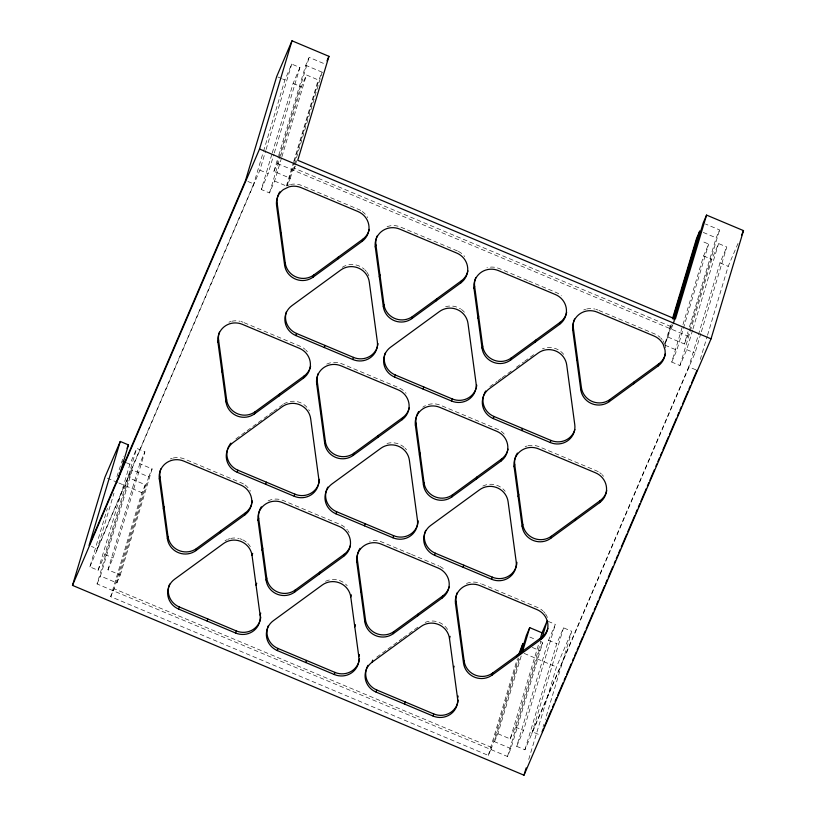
<?xml version="1.0" encoding="UTF-8"?>
<svg xmlns="http://www.w3.org/2000/svg" width="816" height="816" viewBox="0 0 816 816"><rect width="100%" height="100%" fill="white"/><g stroke="black" fill="none" stroke-linecap="round" stroke-linejoin="round"><path stroke-width="0.61" stroke-dasharray="4.08 3.06" d="M116.872 582.92L148.706 476.819L132.284 469.914L100.46 576.014L116.872 582.92L120.278 574.984L107.967 569.803L113.067 557.909L144.891 451.809L136.69 448.351L104.856 554.452L98.053 570.323L89.842 566.875L107.406 508.337M116.923 476.626L123.614 456.236M96.645 551.004L113.965 493.262M98.053 570.323L129.887 464.222L136.69 448.351M540.396 641.498L542.742 642.488L510.908 748.578L507.501 756.514L97.053 583.95L128.887 477.85L132.284 469.914M107.967 569.803L139.791 463.712L144.891 451.809M110.711 596.659L114.107 588.734L491.722 747.487L488.325 755.422L110.711 596.659L141.902 492.691L145.309 484.755L128.887 477.85M113.475 590.855L145.309 484.755M120.278 574.984L152.102 468.884L139.791 463.712M253.082 186.048L263.15 152.49M263.517 151.286L284.917 79.958L291.72 64.087L299.921 67.534L274.319 152.908M89.842 566.875L259.886 170.187L265.741 150.674M266.108 149.45L291.72 64.087M281.551 157.886L274.604 181.05L269.504 192.953L261.293 189.506L271.901 154.132M272.269 152.918L293.128 83.405L299.921 67.534M261.293 189.506L268.097 173.635L273.952 154.122M289.507 184.763L287.161 185.671L290.312 178.296L273.901 171.391L278.287 156.764M278.654 155.54L305.735 65.3L309.131 57.365L325.553 64.26M273.901 171.391L277.297 163.465L309.131 57.365M269.504 192.953L280.112 157.59M280.48 156.366L301.328 86.853L306.439 74.96L318.23 79.917L318.985 79.57L322.147 72.196L305.735 65.3M281.918 156.662L306.439 74.96M286.396 186.017L293.352 162.843M293.719 161.619L318.23 79.917M287.161 185.671L294.107 162.496M294.474 161.282L318.985 79.57M290.312 178.296L322.147 72.196M293.719 170.36L295.076 165.821M295.443 164.618L296.891 159.783M488.325 755.422L517.344 658.706M491.089 749.608L518.568 658.022M510.908 748.578L494.486 741.683L520.098 656.309M494.486 741.683L497.893 733.747L521.302 655.697M497.893 733.747L510.204 738.919L539.111 642.58M510.204 738.919L515.304 727.025L540.916 641.651M507.501 756.514L539.335 650.413L542.742 642.488M700.811 333.591L694.967 353.104L524.923 749.792L516.712 746.344L548.546 640.244L555.349 624.373L548.311 621.415M516.712 746.344L523.515 730.473L555.349 624.373M524.923 749.792L556.747 643.691L563.55 627.83L571.761 631.278L545.282 719.539M531.726 733.921L563.55 627.83M528.737 759.39L556.461 666.978L571.761 631.278M543.109 726.791L543.833 724.373M665.142 343.21L670.63 324.921M665.662 347.902L665.05 345.209L671.272 324.482M665.224 343.373L667.927 337.059L672.323 322.422M671.333 329.123L672.69 324.584M673.057 323.381L674.149 319.75M692.611 330.143L686.756 349.656L679.952 365.527L671.741 362.069L703.576 255.969L708.676 244.076L701.168 240.914M671.741 362.069L676.841 350.166L708.676 244.076M667.927 337.059L684.349 343.964L688.01 331.765M689.469 326.89L716.183 237.864L719.579 229.928L705.503 224.012M684.349 343.964L687.745 336.029L719.579 229.928M679.952 365.527L711.787 259.427L718.58 243.556L726.791 247.003L701.179 332.377M692.978 328.919L718.58 243.556M688.163 368.975L719.987 262.874L726.791 247.003M700.271 359.417L707.166 336.447M707.523 335.243L728.198 266.322L738.572 242.138M97.053 583.95L100.46 576.014M148.706 476.819L152.102 468.884M295.331 165.974L294.352 168.239L671.966 327.002L672.945 324.737M673.424 323.605L674.883 320.198M235.906 438.865L246.095 431.429M247.115 430.685L257.315 423.239M258.335 422.494L268.535 415.048M269.555 414.304L272.605 412.08M273.625 411.335L282.805 404.634M489.916 386.611L497.046 381.409M498.066 380.664L501.126 378.43M502.146 377.686L512.346 370.24M516.426 367.261L523.566 362.059M524.586 361.315L534.776 353.869M376.757 657.135L386.957 649.689M387.967 648.955L397.147 642.253M399.187 640.764L402.247 638.53M403.267 637.786L413.467 630.34M414.487 629.605L419.587 625.882M703.28 232.438L716.183 237.864M277.879 77L281.398 78.479M282.571 78.968L284.917 79.958M293.128 83.405L301.328 86.853M703.576 255.969L711.787 259.427M719.987 262.874L728.198 266.322M277.297 163.465L687.745 336.029M457.388 250.951L400.391 226.991A17.85 17.289 16.7 0 0 385.356 227.378M527.605 280.48L499.106 268.495A17.85 17.289 16.7 0 0 486.938 267.77M528.748 280.959L556.104 292.454A17.85 17.289 16.7 0 1 561.316 295.78M598.964 310.478L654.82 333.958A17.85 17.289 16.7 0 1 660.032 337.283M259.886 170.187L268.097 173.635M686.756 349.656L694.967 353.104M274.604 181.05L285.325 185.558M665.05 345.209L676.841 350.166M247.86 181.468L253.725 183.926L97.277 548.882L91.423 546.414M695.834 369.811L688.796 366.853L532.358 731.799L539.396 734.757M244.198 322.718L300.053 346.198A17.85 17.289 16.7 0 1 305.266 349.523M410.366 553.972L381.868 541.997A17.85 17.289 16.7 0 0 369.699 541.273M411.509 554.452L438.865 565.957M481.726 583.981L537.581 607.461A17.85 17.289 16.7 0 1 542.803 610.786M126.368 462.743L129.887 464.222M548.546 640.244L556.747 643.691M529.839 637.061L535.704 639.53M532.297 647.455L539.335 650.413M107.273 478.125L117.657 482.491M118.82 482.98L141.902 492.691M524.137 653.392L556.461 666.978M104.856 554.452L113.067 557.909M515.304 727.025L523.515 730.473M664.775 344.434L663.796 342.128A17.85 17.289 16.7 0 0 662.735 340.374M290.496 184.508A17.85 17.289 16.7 0 1 301.675 185.487L358.673 209.447A17.85 17.289 16.7 0 1 361.427 210.895M362.273 211.477A17.85 17.289 16.7 0 1 367.649 217.617M583.715 309.958A17.85 17.289 16.7 0 1 585.653 309.274M586.653 309.019A17.85 17.289 16.7 0 1 594.864 309.04M595.864 309.305A17.85 17.289 16.7 0 1 597.822 309.998M660.776 337.997A17.85 17.289 16.7 0 1 662.133 339.548M283.642 404.063A17.85 17.289 16.7 0 1 309.448 410.836M525.096 446.709A17.85 17.289 16.7 0 1 527.034 446.026M528.034 445.76A17.85 17.289 16.7 0 1 539.203 446.75L596.2 470.71A17.85 17.289 16.7 0 1 598.954 472.158M599.811 472.739A17.85 17.289 16.7 0 1 601.412 474.035M602.157 474.749A17.85 17.289 16.7 0 1 603.514 476.299M482.858 486.061A17.85 17.289 16.7 0 1 505.206 491.273M387.008 443.455A17.85 17.289 16.7 0 1 404.399 447.505M405.134 448.219A17.85 17.289 16.7 0 1 406.49 449.769M170.33 458.949A17.85 17.289 16.7 0 1 172.268 458.266M173.267 458A17.85 17.289 16.7 0 1 184.436 458.99L241.434 482.95A17.85 17.289 16.7 0 1 244.188 484.388M245.045 484.969A17.85 17.289 16.7 0 1 250.41 491.12M326.737 364.12A17.85 17.289 16.7 0 1 341.771 363.742L398.769 387.702A17.85 17.289 16.7 0 1 406.082 393.292M439.814 566.386A17.85 17.289 16.7 0 1 444.077 569.282M466.477 583.46A17.85 17.289 16.7 0 1 480.583 583.501M543.538 611.5A17.85 17.289 16.7 0 1 544.894 613.051M545.496 613.877A17.85 17.289 16.7 0 1 547.414 617.477M225.032 540.804A17.85 17.289 16.7 0 1 226.807 539.804M227.735 539.376A17.85 17.289 16.7 0 1 229.673 538.693M230.673 538.438A17.85 17.289 16.7 0 1 238.884 538.468M239.884 538.723A17.85 17.289 16.7 0 1 241.842 539.427M242.791 539.855A17.85 17.289 16.7 0 1 247.064 542.752M247.799 543.466A17.85 17.289 16.7 0 1 250.318 546.7M325.523 581.308A17.85 17.289 16.7 0 1 347.218 585.725M425.167 622.394A17.85 17.289 16.7 0 1 448.259 630.595M268.117 500.871A17.85 17.289 16.7 0 1 283.152 500.494L340.15 524.453A17.85 17.289 16.7 0 1 347.463 530.043M348.065 530.869A17.85 17.289 16.7 0 1 349.126 532.624M542.405 348.891A17.85 17.289 16.7 0 1 544.343 348.208M547.373 347.606A17.85 17.289 16.7 0 1 564.988 356.215M342.261 267.311A17.85 17.289 16.7 0 1 364.293 269.249M365.038 269.963A17.85 17.289 16.7 0 1 366.394 271.514M366.996 272.34A17.85 17.289 16.7 0 1 369.25 276.899M422.831 407.204A17.85 17.289 16.7 0 1 425.452 405.623M428.318 404.522A17.85 17.289 16.7 0 1 440.487 405.246L497.485 429.206A17.85 17.289 16.7 0 1 504.798 434.795M445.628 306.704A17.85 17.289 16.7 0 1 460.55 308.876M461.407 309.448A17.85 17.289 16.7 0 1 465.11 313.018M458.327 251.379A17.85 17.289 16.7 0 1 464.702 256.54M228.949 322.198A17.85 17.289 16.7 0 1 230.887 321.514M231.877 321.249A17.85 17.289 16.7 0 1 240.098 321.28M241.097 321.545A17.85 17.289 16.7 0 1 243.056 322.238M306.01 350.237A17.85 17.289 16.7 0 1 307.367 351.788"/><path stroke-width="1.22" d="M674.149 319.75L703.168 223.023L706.564 215.098L743.509 230.622L711.032 338.844L523.994 775.2L72.491 585.378L104.968 477.156L120.268 441.456L128.479 444.904L118.32 478.757M120.268 441.456L89.077 545.435L245.514 180.479L276.706 76.5L292.006 40.8L328.95 56.335L297.758 160.303L675.373 319.066L706.564 215.098M251.746 503.87A17.85 17.289 16.7 0 1 245.453 512.795L244.82 514.916L195.871 550.637A17.85 17.289 16.7 0 1 167.382 538.652L159.324 478.972L159.967 476.85A17.85 17.289 16.7 0 1 160.803 468.904M72.491 585.378L259.539 149.022L292.006 40.8M163.353 508.817L163.985 506.685M310.621 366.149A17.85 17.289 16.7 0 1 304.072 376.043L303.44 378.165L254.49 413.885A17.85 17.289 16.7 0 1 225.991 401.9L217.943 342.22L218.586 340.099A17.85 17.289 16.7 0 1 219.422 332.153M167.382 538.652L168.014 536.53L159.967 476.85M221.972 372.065L222.605 369.944M369.24 229.398A17.85 17.289 16.7 0 1 362.692 239.292L362.059 241.414L313.109 277.134A17.85 17.289 16.7 0 1 284.611 265.159L276.563 205.469L277.205 203.347A17.85 17.289 16.7 0 1 278.409 194.473M225.991 401.9L226.634 399.779L218.586 340.099M280.592 235.314L281.224 233.192M195.871 550.637L196.513 548.515L245.453 512.795M260.732 613.051L260.1 615.172A17.85 17.289 16.7 0 1 235.63 633.032L178.633 609.073L179.265 606.951A17.85 17.289 16.7 0 1 169.636 584.134M284.611 265.159L285.253 263.038L277.205 203.347M254.49 413.885L255.133 411.764L304.072 376.043M237.252 472.321A17.85 17.289 16.7 0 1 233.223 442.476L282.173 406.756A17.85 17.289 16.7 0 1 310.672 418.741L318.719 478.421A17.85 17.289 16.7 0 1 294.239 496.281L237.252 472.321L237.884 470.2A17.85 17.289 16.7 0 1 229.153 445.577M220.351 532.777L220.983 530.655M207.131 621.047L207.764 618.926M313.109 277.134L313.752 275.012L362.692 239.292M295.871 335.57A17.85 17.289 16.7 0 1 291.842 305.725L340.792 270.004A17.85 17.289 16.7 0 1 369.281 281.989L377.339 341.669A17.85 17.289 16.7 0 1 352.859 359.53L295.871 335.57L296.504 333.448A17.85 17.289 16.7 0 1 286.498 311.569M278.97 396.025L279.602 393.904M265.751 484.306L266.383 482.174M350.462 545.374A17.85 17.289 16.7 0 1 344.168 554.299L343.536 556.42L294.596 592.141A17.85 17.289 16.7 0 1 266.098 580.156L258.05 520.475L258.682 518.354A17.85 17.289 16.7 0 1 261.324 506.818M337.579 259.274L338.222 257.152M260.1 615.172L252.052 555.482L252.685 553.36M235.63 633.032L236.263 630.911A17.85 17.289 16.7 0 0 260.794 617.069M262.069 550.321L262.711 548.189M324.36 347.555L325.003 345.433M256.071 585.327L256.714 583.205M409.336 407.653A17.85 17.289 16.7 0 1 402.788 417.547L402.155 419.669L353.206 455.389A17.85 17.289 16.7 0 1 324.717 443.404L316.659 383.724L317.302 381.602A17.85 17.289 16.7 0 1 318.138 373.657M266.098 580.156L266.73 578.034L258.682 518.354M294.239 496.281L294.882 494.159A17.85 17.289 16.7 0 0 319.484 479.318M320.688 413.569L321.32 411.448M467.956 270.902A17.85 17.289 16.7 0 1 461.407 280.796L460.775 282.917L411.825 318.638A17.85 17.289 16.7 0 1 383.326 306.663L375.278 246.973L375.921 244.851A17.85 17.289 16.7 0 1 377.125 235.977M324.717 443.404L325.349 441.283L317.302 381.602M352.859 359.53L353.501 357.408A17.85 17.289 16.7 0 0 377.451 346.535M379.307 276.818L379.94 274.696M294.596 592.141L295.229 590.019L344.168 554.299M359.448 654.554L358.816 656.676A17.85 17.289 16.7 0 1 334.346 674.536L277.348 650.576L277.981 648.455A17.85 17.289 16.7 0 1 268.352 625.637M383.326 306.663L383.969 304.541L375.921 244.851M353.206 455.389L353.848 453.268L402.788 417.547M335.968 513.825A17.85 17.289 16.7 0 1 331.939 483.98L380.888 448.259A17.85 17.289 16.7 0 1 409.387 460.244L417.435 519.925A17.85 17.289 16.7 0 1 392.955 537.785L335.968 513.825L336.6 511.703A17.85 17.289 16.7 0 1 327.869 487.081M319.066 574.28L319.699 572.159M305.847 662.551L306.479 660.43M411.825 318.638L412.468 316.516L461.407 280.796M394.587 377.074A17.85 17.289 16.7 0 1 390.558 347.228L439.508 311.508A17.85 17.289 16.7 0 1 468.007 323.493L476.054 383.173A17.85 17.289 16.7 0 1 451.574 401.033L394.587 377.074L395.219 374.952A17.85 17.289 16.7 0 1 385.213 353.073M377.686 437.529L378.318 435.407M364.466 525.81L365.099 523.678M449.177 586.877A17.85 17.289 16.7 0 1 442.894 595.802L442.252 597.924L393.312 633.644A17.85 17.289 16.7 0 1 364.813 621.659L356.765 561.979L357.398 559.858A17.85 17.289 16.7 0 1 360.04 548.321M436.305 300.778L436.937 298.656M358.816 656.676L350.768 596.986L351.4 594.864M334.346 674.536L334.978 672.415A17.85 17.289 16.7 0 0 359.509 658.573M360.784 591.824L361.427 589.703M423.086 389.059L423.718 386.937M354.787 626.831L355.429 624.709M508.052 449.157A17.85 17.289 16.7 0 1 501.503 459.051L500.871 461.173L451.921 496.893A17.85 17.289 16.7 0 1 423.433 484.908L415.385 425.228L416.017 423.106A17.85 17.289 16.7 0 1 418.659 411.57M364.813 621.659L365.446 619.538L357.398 559.858M392.955 537.785L393.598 535.663A17.85 17.289 16.7 0 0 418.2 520.822M419.404 455.073L420.046 452.951M566.671 312.416A17.85 17.289 16.7 0 1 560.123 322.3L559.49 324.421L510.541 360.142A17.85 17.289 16.7 0 1 482.052 348.167L473.994 288.476L474.637 286.355A17.85 17.289 16.7 0 1 475.84 277.481M423.433 484.908L424.065 482.786L416.017 423.106M458.164 696.058L457.531 698.18A17.85 17.289 16.7 0 1 433.061 716.04L376.064 692.08A17.85 17.289 16.7 0 1 372.045 662.235L372.677 660.113M451.574 401.033L452.217 398.912A17.85 17.289 16.7 0 0 476.167 388.039M478.023 318.322L478.655 316.2M393.312 633.644L393.944 631.523L442.894 595.802M376.064 692.08L376.696 689.959A17.85 17.289 16.7 0 1 367.965 665.336M482.052 348.167L482.684 346.045L474.637 286.355M451.921 496.893L452.564 494.771L501.503 459.051M434.683 555.329A17.85 17.289 16.7 0 1 430.654 525.484L479.604 489.763A17.85 17.289 16.7 0 1 508.103 501.748L516.151 561.428A17.85 17.289 16.7 0 1 491.681 579.289L434.683 555.329L435.316 553.207A17.85 17.289 16.7 0 1 425.687 530.39M417.782 615.784L418.414 613.663M404.563 704.055L405.195 701.933M510.541 360.142L511.183 358.02L560.123 322.3M493.303 418.577A17.85 17.289 16.7 0 1 489.274 388.732L538.223 353.012A17.85 17.289 16.7 0 1 566.722 364.997L574.77 424.677A17.85 17.289 16.7 0 1 550.29 442.537L493.303 418.577L493.935 416.456A17.85 17.289 16.7 0 1 483.929 394.577M476.401 479.033L477.034 476.911M463.182 567.314L463.814 565.182M547.903 628.381A17.85 17.289 16.7 0 1 541.61 637.306L540.967 639.428L492.028 675.148A17.85 17.289 16.7 0 1 463.529 663.163L455.481 603.483L456.113 601.361A17.85 17.289 16.7 0 1 457.317 592.477M535.021 342.281L535.653 340.16M457.531 698.18L449.483 638.489L450.116 636.368M433.061 716.04L433.694 713.918A17.85 17.289 16.7 0 0 458.225 700.077M459.5 633.328L460.142 631.207M521.801 430.562L522.434 428.441M453.502 668.335L454.145 666.213M606.767 490.661A17.85 17.289 16.7 0 1 600.229 500.555L599.587 502.676L550.647 538.397A17.85 17.289 16.7 0 1 522.148 526.412L514.1 466.732L514.733 464.61A17.85 17.289 16.7 0 1 517.375 453.074M463.529 663.163L464.161 661.042L456.113 601.361M491.681 579.289L492.313 577.167A17.85 17.289 16.7 0 0 516.926 562.326M518.119 496.577L518.762 494.455M572.72 329.98A17.85 17.289 16.7 0 1 597.19 312.12L654.177 336.08A17.85 17.289 16.7 0 1 663.163 344.25L665.02 350.023A17.85 17.289 16.7 0 1 658.206 365.925L609.256 401.645A17.85 17.289 16.7 0 1 580.768 389.671L572.72 329.98L573.352 327.859A17.85 17.289 16.7 0 1 574.556 318.985M522.148 526.412L522.781 524.29L514.733 464.61M550.29 442.537L550.933 440.416A17.85 17.289 16.7 0 0 574.882 429.542M576.739 359.825L577.371 357.704M492.028 675.148L492.66 673.027L541.61 637.306M580.768 389.671L581.4 387.549L573.352 327.859M550.647 538.397L551.279 536.275L600.229 500.555M516.497 657.288L517.13 655.166M518.425 655.075L522.923 643.518L519.659 654.391M521.2 652.657L526.32 635.582L529.717 627.647L542.038 632.828L540.202 638.918M522.403 652.035L529.717 627.647M609.256 401.645L609.899 399.524L658.838 363.803A17.85 17.289 16.7 0 0 665.387 353.92M575.117 520.537L575.749 518.415M542.018 638L547.138 620.925L542.038 632.828M633.736 383.785L634.369 381.664M523.994 775.2L526.177 767.907M658.206 365.925L658.838 363.803M672.455 318.821L696.599 238.333L699.761 230.959L673.414 318.77M673.098 318.383L680.044 295.208M681.513 290.333L687.368 270.82M688.102 268.382L694.681 246.432M695.416 243.994L696.517 240.332M127.021 448.3L128.479 444.904M327.002 60.863L328.95 56.335M741.53 235.232L743.509 230.622M542.069 731.748L543.578 728.239M544.578 725.893L551.596 709.522M552.605 707.176L554.105 703.667M555.104 701.332L556.614 697.823M557.614 695.487L563.132 682.615M564.131 680.279L565.641 676.77M566.641 674.424L571.149 663.898M572.659 660.389L573.658 658.053M574.668 655.717L576.167 652.208M577.167 649.862L578.677 646.354M579.676 644.018L582.685 637M583.685 634.654L585.194 631.145M586.194 628.81L593.212 612.439M594.221 610.093L595.721 606.584M596.72 604.248L598.23 600.739M599.23 598.393L604.748 585.531M605.747 583.195L607.257 579.686M608.257 577.34L612.765 566.814M614.275 563.305L615.274 560.969M616.284 558.623L617.783 555.115M618.783 552.779L620.293 549.27M621.292 546.934L626.81 534.062M627.81 531.726L634.828 515.345M635.837 513.009L637.337 509.5M638.347 507.164L639.846 503.656M640.846 501.31L646.364 488.447M647.363 486.101L648.873 482.593M649.873 480.257L654.391 469.73M655.891 466.222L656.89 463.876M657.9 461.54L659.399 458.031M660.399 455.695L661.909 452.186M662.908 449.84L668.426 436.978M669.426 434.632L676.444 418.261M677.453 415.925L678.953 412.417M679.963 410.071L681.462 406.562M682.462 404.226L687.98 391.354M688.979 389.018L690.489 385.509M691.489 383.173L697.007 370.301M372.045 662.235L420.985 626.515A17.85 17.289 16.7 0 1 449.483 638.489M259.539 149.022L711.032 338.844M296.504 333.448L353.501 357.408M395.219 374.952L452.217 398.912M493.935 416.456L550.933 440.416M237.884 470.2L294.882 494.159M336.6 511.703L393.598 535.663M435.316 553.207L492.313 577.167M122.849 461.264L125.195 462.254M179.265 606.951L236.263 630.911M277.981 648.455L334.978 672.415M376.696 689.959L433.694 713.918M696.599 238.333L696.884 239.108M217.943 342.22A17.85 17.289 16.7 0 1 242.423 324.36L299.411 348.32A17.85 17.289 16.7 0 1 303.44 378.165M460.775 282.917A17.85 17.289 16.7 0 0 456.746 253.072L399.758 229.112A17.85 17.289 16.7 0 0 375.278 246.973M473.994 288.476A17.85 17.289 16.7 0 1 498.474 270.616L555.461 294.576A17.85 17.289 16.7 0 1 559.49 324.421M276.563 205.469A17.85 17.289 16.7 0 1 283.376 189.567L288.864 186.884A17.85 17.289 16.7 0 1 301.043 187.609L358.03 211.568A17.85 17.289 16.7 0 1 362.059 241.414M415.385 425.228A17.85 17.289 16.7 0 1 439.855 407.368L496.842 431.327A17.85 17.289 16.7 0 1 500.871 461.173M258.05 520.475A17.85 17.289 16.7 0 1 282.52 502.615L339.517 526.575A17.85 17.289 16.7 0 1 343.536 556.42M455.481 603.483A17.85 17.289 16.7 0 1 479.951 585.623L536.948 609.583A17.85 17.289 16.7 0 1 540.967 639.428M277.348 650.576A17.85 17.289 16.7 0 1 273.319 620.731L322.269 585.011A17.85 17.289 16.7 0 1 350.768 596.986M252.052 555.482A17.85 17.289 16.7 0 0 223.553 543.507L174.604 579.227A17.85 17.289 16.7 0 0 178.633 609.073M316.659 383.724A17.85 17.289 16.7 0 1 341.139 365.864L398.126 389.824A17.85 17.289 16.7 0 1 402.155 419.669M244.82 514.916A17.85 17.289 16.7 0 0 240.791 485.071L183.804 461.111A17.85 17.289 16.7 0 0 159.324 478.972M356.765 561.979A17.85 17.289 16.7 0 1 381.235 544.119L438.233 568.079A17.85 17.289 16.7 0 1 442.252 597.924M514.1 466.732A17.85 17.289 16.7 0 1 538.57 448.871L595.568 472.831A17.85 17.289 16.7 0 1 599.587 502.676M313.752 275.012A17.85 17.289 16.7 0 1 285.253 263.038M278.827 193.565A17.85 17.289 16.7 0 1 279.837 191.821M609.899 399.524A17.85 17.289 16.7 0 1 581.4 387.549M229.684 444.72A17.85 17.289 16.7 0 1 230.897 443.108M551.279 536.275A17.85 17.289 16.7 0 1 522.781 524.29M252.328 500.912A17.85 17.289 16.7 0 1 252.001 502.901M196.513 548.515A17.85 17.289 16.7 0 1 168.014 536.53M353.848 453.268A17.85 17.289 16.7 0 1 325.349 441.283M393.944 631.523A17.85 17.289 16.7 0 1 365.446 619.538M492.66 673.027A17.85 17.289 16.7 0 1 464.161 661.042M295.229 590.019A17.85 17.289 16.7 0 1 266.73 578.034M484.296 393.638A17.85 17.289 16.7 0 1 485.734 390.986M378.032 343.577A17.85 17.289 16.7 0 1 377.696 345.566M452.564 494.771A17.85 17.289 16.7 0 1 424.065 482.786M476.748 385.081A17.85 17.289 16.7 0 1 476.422 387.07M412.468 316.516A17.85 17.289 16.7 0 1 383.969 304.541M511.183 358.02A17.85 17.289 16.7 0 1 482.684 346.045M255.133 411.764A17.85 17.289 16.7 0 1 226.634 399.779"/></g></svg>
